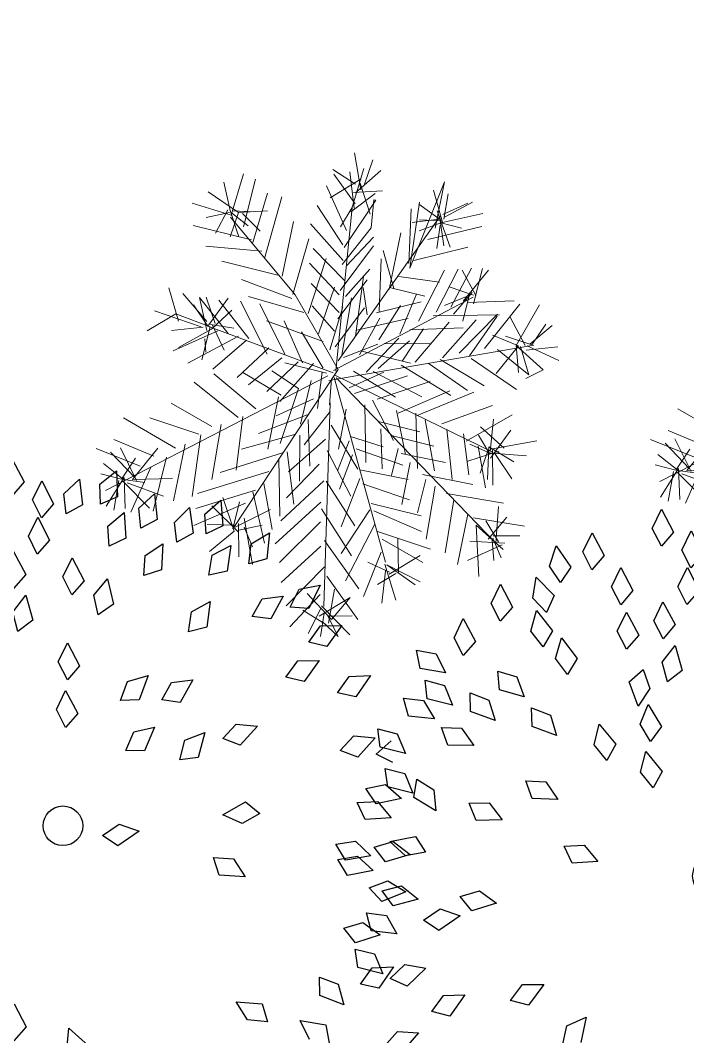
# Model space of a CAD drawing. Header units: millimetres. Extents: x -176651 to 388869, y -469666 to 486614.
# Drawn here: x 252272 to 256196, y 160036 to 166009 of the extents above; entities that cross this region are included whole.
import ezdxf

# ---------------------------------------------------------------- set-up
doc = ezdxf.new("R2010")
doc.units = ezdxf.units.MM
doc.layers.add('A- FURNITURE', color=252, linetype='Continuous', lineweight=0)
doc.layers.add('L-TREEEES', color=8, linetype='Continuous', lineweight=25)
doc.layers.add('ad-Road', color=8, linetype='Continuous')
doc.layers.add('ad-Road Hatch', color=8, linetype='Continuous')

# ---------------------------------------------------------------- blocks, each defined once
blk = doc.blocks.new('A$C4fb60e89')
at = {"layer": 'ad-Road Hatch', "ltscale": 5, "transparency": 33554687}
h = blk.add_hatch(dxfattribs=at)
h.set_pattern_fill('AR-HBONE', color=256, scale=15)
h.set_pattern_definition([(45, (-193247.7, -428758.8), (0, 2155.2615), [4572, -1524]), (135, (-192170.1, -427681.1), (2e-13, 2155.2615), [4572, -1524])])
h.paths.add_polyline_path([(175594.5, -250241), (169177.9, -249341.1), (167473.5, -249057.1), (167473.5, -138693.9), (101313.5, -138693.9), (101313.5, -199953.9), (101307.7, -237994.6), (101040.4, -268291), (101007.7, -280967.7), (101066.4, -293683.6), (101242.5, -311127.2), (100909.9, -319343.6), (100949.1, -333937.5), (100668.7, -366959.6), (100727.3, -390982.9), (100668.7, -404585.6), (100538.2, -420418.5), (100466.5, -428758.8), (92426.2, -427265.5), (92163.5, -427209.5), (92163.5, -321453.9), (24803.5, -321453.9), (24803.5, -412960.5), (15653.5, -411028.6), (15653.5, -321452.2), (-19535.1, -321452.2), (-34427.5, -319476.7), (-65207.4, -315394.6), (-171770.1, -301268.1), (-185853.9, -298333.1), (-193247.7, -296831.5), (-193244, -292907.6), (-191913.8, -285219.4), (-191838.8, -284678.8), (-183397.4, -286393.2), (-169722.9, -289242.8), (-53141.2, -304697.5), (-18730.1, -309262.2), (15653.3, -309262.2), (15653.5, 703.4), (24803.5, 1114.6), (24803.5, -129543.9), (92163.5, -129543.9), (92163.5, 15133.3), (101313.5, 17712.8), (101313.5, -129543.9), (167473.5, -129543.9), (167473.5, 35551.6), (175738, 37855), (175848.8, 28595.3), (175835.8, 25947.4), (175777.1, 14040.5), (175855.3, 2315.8), (175659.7, -18036.1), (175731.4, -34038.6), (175718.4, -46839.2), (175672.7, -63402.4), (175816.2, -82071.9), (175542.3, -106356), (175490.2, -124640.8), (175574.9, -145018.8), (175731.4, -168892), (175796.6, -181268.8), (175796.6, -192667.4), (175744.5, -208200.3), (175829.2, -223276.8), (175887.9, -234871.1)])
h.paths.add_polyline_path([(24803.5, -309263.9), (92163.5, -309263.9), (92163.5, -138693.9), (24803.5, -138693.9)], flags=16)
blk = doc.blocks.new('EHTYH')
at = {"layer": 'L-TREEEES', "color": 104, "ltscale": 1.622888}
for p, q in [((212982.936, 1928353.847, 129.914), (212983.076, 1928354.055, 129.914)), ((212983.076, 1928354.055, 129.914), (212983.178, 1928353.768, 129.914)), ((212983.359, 1928353.904, 129.914), (212983.523, 1928354.093, 129.914)), ((212983.523, 1928354.093, 129.914), (212983.589, 1928353.796, 129.914)), ((212983.013, 1928353.624, 129.914), (212982.936, 1928353.847, 129.914)), ((212983.407, 1928353.674, 129.914), (212983.359, 1928353.904, 129.914)), ((212982.752, 1928353.763, 129.914), (212982.9, 1928353.496, 129.914)), ((212983.178, 1928353.768, 129.914), (212983.013, 1928353.624, 129.914)), ((212983.589, 1928353.796, 129.914), (212983.407, 1928353.674, 129.914)), ((212983.579, 1928353.419, 129.914), (212983.743, 1928353.608, 129.914)), ((212983.743, 1928353.608, 129.914), (212983.809, 1928353.31, 129.914)), ((212982.9, 1928353.496, 129.914), (212982.762, 1928353.327, 129.914)), ((212983.627, 1928353.188, 129.914), (212983.579, 1928353.419, 129.914)), ((212983.809, 1928353.31, 129.914), (212983.627, 1928353.188, 129.914)), ((212982.722, 1928352.78, 129.914), (212982.853, 1928352.994, 129.914)), ((212982.853, 1928352.994, 129.914), (212982.968, 1928352.711, 129.914)), ((212983.506, 1928352.897, 129.914), (212983.671, 1928353.086, 129.914)), ((212983.671, 1928353.086, 129.914), (212983.737, 1928352.788, 129.914)), ((212983.555, 1928352.666, 129.914), (212983.506, 1928352.897, 129.914)), ((212982.809, 1928352.561, 129.914), (212982.722, 1928352.78, 129.914)), ((212983.737, 1928352.788, 129.914), (212983.555, 1928352.666, 129.914)), ((212982.968, 1928352.711, 129.914), (212982.809, 1928352.561, 129.914)), ((212983.487, 1928352.287, 129.914), (212983.683, 1928352.383, 129.914)), ((212983.683, 1928352.383, 129.914), (212983.7, 1928352.148, 129.914)), ((212983.512, 1928351.983, 129.914), (212983.487, 1928352.287, 129.914)), ((212983.7, 1928352.148, 129.914), (212983.512, 1928351.983, 129.914)), ((212982.893, 1928351.679, 129.914), (212983.013, 1928351.899, 129.914)), ((212983.013, 1928351.899, 129.914), (212983.142, 1928351.623, 129.914)), ((212983.48, 1928351.774, 129.914), (212983.632, 1928351.973, 129.914)), ((212983.632, 1928351.973, 129.914), (212983.716, 1928351.68, 129.914)), ((212982.991, 1928351.464, 129.914), (212982.893, 1928351.679, 129.914)), ((212983.543, 1928351.547, 129.914), (212983.48, 1928351.774, 129.914)), ((212983.716, 1928351.68, 129.914), (212983.543, 1928351.547, 129.914)), ((212983.142, 1928351.623, 129.914), (212982.991, 1928351.464, 129.914)), ((212982.241, 1928350.623, 129.914), (212982.471, 1928350.573, 129.914)), ((212982.278, 1928350.407, 129.914), (212982.241, 1928350.623, 129.914)), ((212982.471, 1928350.573, 129.914), (212982.577, 1928350.346, 129.914)), ((212982.577, 1928350.346, 129.914), (212982.278, 1928350.407, 129.914))]:
    blk.add_line(p, q, dxfattribs=at)
at = {"layer": 'L-TREEEES', "color": 96, "ltscale": 1.622888}
for p, q in [((212984.22, 1928353.956, 129.914), (212984.385, 1928354.145, 129.914)), ((212984.385, 1928354.145, 129.914), (212984.451, 1928353.848, 129.914)), ((212984.269, 1928353.726, 129.914), (212984.22, 1928353.956, 129.914)), ((212984.451, 1928353.848, 129.914), (212984.269, 1928353.726, 129.914)), ((212984.489, 1928353.62, 129.914), (212984.655, 1928353.808, 129.914)), ((212984.655, 1928353.808, 129.914), (212984.719, 1928353.51, 129.914)), ((212984.865, 1928353.591, 129.914), (212985.086, 1928353.709, 129.914)), ((212985.086, 1928353.709, 129.914), (212985.042, 1928353.407, 129.914)), ((212985.303, 1928353.591, 129.914), (212985.532, 1928353.691, 129.914)), ((212985.532, 1928353.691, 129.914), (212985.464, 1928353.393, 129.914)), ((212984.536, 1928353.389, 129.914), (212984.489, 1928353.62, 129.914)), ((212984.829, 1928353.358, 129.914), (212984.865, 1928353.591, 129.914)), ((212985.248, 1928353.361, 129.914), (212985.303, 1928353.591, 129.914)), ((212984.719, 1928353.51, 129.914), (212984.536, 1928353.389, 129.914)), ((212984.332, 1928353.219, 129.914), (212984.498, 1928353.406, 129.914)), ((212984.498, 1928353.406, 129.914), (212984.561, 1928353.108, 129.914)), ((212985.042, 1928353.407, 129.914), (212984.829, 1928353.358, 129.914)), ((212985.464, 1928353.393, 129.914), (212985.248, 1928353.361, 129.914)), ((212984.378, 1928352.988, 129.914), (212984.332, 1928353.219, 129.914)), ((212985.673, 1928353.198, 129.914), (212985.896, 1928353.312, 129.914)), ((212985.896, 1928353.312, 129.914), (212985.846, 1928353.012, 129.914)), ((212983.952, 1928352.902, 129.914), (212984.115, 1928353.092, 129.914)), ((212984.115, 1928353.092, 129.914), (212984.184, 1928352.795, 129.914)), ((212984.561, 1928353.108, 129.914), (212984.378, 1928352.988, 129.914)), ((212985.266, 1928353.088, 129.914), (212985.493, 1928353.194, 129.914)), ((212985.493, 1928353.194, 129.914), (212985.432, 1928352.895, 129.914)), ((212985.632, 1928352.966, 129.914), (212985.673, 1928353.198, 129.914)), ((212985.217, 1928352.858, 129.914), (212985.266, 1928353.088, 129.914)), ((212985.846, 1928353.012, 129.914), (212985.632, 1928352.966, 129.914)), ((212986.031, 1928352.926, 129.914), (212986.25, 1928353.048, 129.914)), ((212984.003, 1928352.672, 129.914), (212983.952, 1928352.902, 129.914)), ((212985.432, 1928352.895, 129.914), (212985.217, 1928352.858, 129.914)), ((212985.998, 1928352.693, 129.914), (212986.031, 1928352.926, 129.914)), ((212984.184, 1928352.795, 129.914), (212984.003, 1928352.672, 129.914)), ((212984.597, 1928352.652, 129.914), (212984.762, 1928352.841, 129.914)), ((212984.762, 1928352.841, 129.914), (212984.828, 1928352.543, 129.914)), ((212986.21, 1928352.745, 129.914), (212985.998, 1928352.693, 129.914)), ((212984.646, 1928352.421, 129.914), (212984.597, 1928352.652, 129.914)), ((212985.521, 1928352.416, 129.914), (212985.597, 1928352.639, 129.914)), ((212985.597, 1928352.639, 129.914), (212985.835, 1928352.717, 129.914)), ((212985.835, 1928352.717, 129.914), (212985.739, 1928352.427, 129.914)), ((212983.92, 1928352.407, 129.914), (212984.12, 1928352.557, 129.914)), ((212984.12, 1928352.557, 129.914), (212984.122, 1928352.252, 129.914)), ((212984.828, 1928352.543, 129.914), (212984.646, 1928352.421, 129.914)), ((212983.919, 1928352.171, 129.914), (212983.92, 1928352.407, 129.914)), ((212984.891, 1928352.349, 129.914), (212985.097, 1928352.491, 129.914)), ((212985.097, 1928352.491, 129.914), (212985.087, 1928352.186, 129.914)), ((212985.739, 1928352.427, 129.914), (212985.521, 1928352.416, 129.914)), ((212984.122, 1928352.252, 129.914), (212983.919, 1928352.171, 129.914)), ((212984.881, 1928352.113, 129.914), (212984.891, 1928352.349, 129.914)), ((212985.087, 1928352.186, 129.914), (212984.881, 1928352.113, 129.914)), ((212985.949, 1928351.858, 129.914), (212986.192, 1928351.917, 129.914)), ((212984.284, 1928351.702, 129.914), (212984.448, 1928351.891, 129.914)), ((212984.448, 1928351.891, 129.914), (212984.514, 1928351.593, 129.914)), ((212985.856, 1928351.641, 129.914), (212985.949, 1928351.858, 129.914)), ((212984.333, 1928351.471, 129.914), (212984.284, 1928351.702, 129.914)), ((212984.514, 1928351.593, 129.914), (212984.333, 1928351.471, 129.914)), ((212986.075, 1928351.636, 129.914), (212985.856, 1928351.641, 129.914)), ((212983.336, 1928351.229, 129.914), (212983.458, 1928351.447, 129.914)), ((212983.458, 1928351.447, 129.914), (212983.584, 1928351.169, 129.914)), ((212984.115, 1928351.166, 129.914), (212984.279, 1928351.354, 129.914)), ((212984.279, 1928351.354, 129.914), (212984.345, 1928351.057, 129.914)), ((212983.431, 1928351.013, 129.914), (212983.336, 1928351.229, 129.914)), ((212984.872, 1928351.073, 129.914), (212985.01, 1928351.264, 129.914)), ((212985.01, 1928351.264, 129.914), (212985.26, 1928351.27, 129.914)), ((212985.26, 1928351.27, 129.914), (212985.084, 1928351.021, 129.914)), ((212983.584, 1928351.169, 129.914), (212983.431, 1928351.013, 129.914)), ((212984.164, 1928350.935, 129.914), (212984.115, 1928351.166, 129.914)), ((212985.084, 1928351.021, 129.914), (212984.872, 1928351.073, 129.914)), ((212985.34, 1928350.951, 129.914), (212985.507, 1928351.118, 129.914)), ((212985.507, 1928351.118, 129.914), (212985.755, 1928351.084, 129.914)), ((212985.755, 1928351.084, 129.914), (212985.542, 1928350.866, 129.914)), ((212984.345, 1928351.057, 129.914), (212984.164, 1928350.935, 129.914)), ((212985.542, 1928350.866, 129.914), (212985.34, 1928350.951, 129.914)), ((212984.778, 1928350.49, 129.914), (212984.926, 1928350.674, 129.914)), ((212984.926, 1928350.674, 129.914), (212985.176, 1928350.666, 129.914)), ((212985.176, 1928350.666, 129.914), (212984.988, 1928350.427, 129.914)), ((212984.988, 1928350.427, 129.914), (212984.778, 1928350.49, 129.914)), ((212985.36, 1928350.218, 129.914), (212985.479, 1928350.422, 129.914)), ((212985.479, 1928350.422, 129.914), (212985.728, 1928350.451, 129.914)), ((212985.728, 1928350.451, 129.914), (212985.577, 1928350.186, 129.914)), ((212984.25, 1928349.598, 129.914), (212984.474, 1928349.673, 129.914)), ((212984.474, 1928349.673, 129.914), (212984.681, 1928349.532, 129.914)), ((212984.392, 1928349.432, 129.914), (212984.25, 1928349.598, 129.914)), ((212984.681, 1928349.532, 129.914), (212984.392, 1928349.432, 129.914)), ((212985.68, 1928349.46, 129.914), (212985.975, 1928349.536, 129.914)), ((212985.975, 1928349.536, 129.914), (212986.103, 1928349.359, 129.914)), ((212985.874, 1928349.303, 129.914), (212985.68, 1928349.46, 129.914)), ((212986.103, 1928349.359, 129.914), (212985.874, 1928349.303, 129.914)), ((212985.453, 1928348.786, 129.914), (212985.443, 1928349.005, 129.914)), ((212985.443, 1928349.005, 129.914), (212985.665, 1928348.927, 129.914)), ((212985.665, 1928348.927, 129.914), (212985.742, 1928348.689, 129.914)), ((212985.742, 1928348.689, 129.914), (212985.453, 1928348.786, 129.914)), ((212981.606, 1928348.369, 129.914), (212981.717, 1928348.577, 129.914)), ((212981.717, 1928348.577, 129.914), (212981.965, 1928348.617, 129.914)), ((212981.965, 1928348.617, 129.914), (212981.824, 1928348.346, 129.914)), ((212982.729, 1928347.96, 129.914), (212982.795, 1928347.662, 129.914)), ((212982.795, 1928347.662, 129.914), (212982.613, 1928347.54, 129.914)), ((212983.186, 1928347.281, 129.914), (212983.273, 1928347.515, 129.914)), ((212983.273, 1928347.515, 129.914), (212983.439, 1928347.259, 129.914))]:
    blk.add_line(p, q, dxfattribs=at)
at = {"layer": 'L-TREEEES', "color": 70, "ltscale": 1.622888}
for p, q in [((212982.161, 1928353.603, 129.914), (212982.325, 1928353.792, 129.914)), ((212982.325, 1928353.792, 129.914), (212982.391, 1928353.494, 129.914)), ((212982.649, 1928353.534, 129.914), (212982.752, 1928353.763, 129.914)), ((212982.209, 1928353.372, 129.914), (212982.161, 1928353.603, 129.914)), ((212981.634, 1928353.328, 129.914), (212981.798, 1928353.517, 129.914)), ((212981.798, 1928353.517, 129.914), (212981.864, 1928353.219, 129.914)), ((212982.391, 1928353.494, 129.914), (212982.209, 1928353.372, 129.914)), ((212982.762, 1928353.327, 129.914), (212982.649, 1928353.534, 129.914)), ((212981.683, 1928353.097, 129.914), (212981.634, 1928353.328, 129.914)), ((212982.525, 1928353.167, 129.914), (212982.652, 1928353.382, 129.914)), ((212982.652, 1928353.382, 129.914), (212982.771, 1928353.102, 129.914)), ((212981.154, 1928353.083, 129.914), (212981.168, 1928353.301, 129.914)), ((212981.168, 1928353.301, 129.914), (212981.38, 1928353.199, 129.914)), ((212981.864, 1928353.219, 129.914), (212981.683, 1928353.097, 129.914)), ((212981.38, 1928353.199, 129.914), (212981.43, 1928352.954, 129.914)), ((212982.615, 1928352.949, 129.914), (212982.525, 1928353.167, 129.914)), ((212982.771, 1928353.102, 129.914), (212982.615, 1928352.949, 129.914)), ((212981.43, 1928352.954, 129.914), (212981.154, 1928353.083, 129.914)), ((212981.142, 1928352.719, 129.914), (212981.174, 1928352.935, 129.914)), ((212981.174, 1928352.935, 129.914), (212981.377, 1928352.817, 129.914)), ((212980.875, 1928352.798, 129.914), (212981.094, 1928352.71, 129.914)), ((212980.876, 1928352.579, 129.914), (212980.875, 1928352.798, 129.914)), ((212981.377, 1928352.817, 129.914), (212981.407, 1928352.568, 129.914)), ((212981.988, 1928352.598, 129.914), (212982.026, 1928352.814, 129.914)), ((212982.026, 1928352.814, 129.914), (212982.226, 1928352.689, 129.914)), ((212981.094, 1928352.71, 129.914), (212981.161, 1928352.469, 129.914)), ((212981.407, 1928352.568, 129.914), (212981.142, 1928352.719, 129.914)), ((212981.594, 1928352.439, 129.914), (212981.647, 1928352.651, 129.914)), ((212981.647, 1928352.651, 129.914), (212981.838, 1928352.513, 129.914)), ((212982.226, 1928352.689, 129.914), (212982.248, 1928352.439, 129.914)), ((212980.459, 1928352.312, 129.914), (212980.487, 1928352.529, 129.914)), ((212980.487, 1928352.529, 129.914), (212980.693, 1928352.413, 129.914)), ((212981.161, 1928352.469, 129.914), (212980.876, 1928352.579, 129.914)), ((212981.838, 1928352.513, 129.914), (212981.844, 1928352.263, 129.914)), ((212982.248, 1928352.439, 129.914), (212981.988, 1928352.598, 129.914)), ((212980.693, 1928352.413, 129.914), (212980.726, 1928352.165, 129.914)), ((212981.844, 1928352.263, 129.914), (212981.594, 1928352.439, 129.914)), ((212980.726, 1928352.165, 129.914), (212980.459, 1928352.312, 129.914)), ((212981.214, 1928352.347, 129.914), (212981.44, 1928352.279, 129.914)), ((212981.234, 1928352.129, 129.914), (212981.214, 1928352.347, 129.914)), ((212981.44, 1928352.279, 129.914), (212981.527, 1928352.044, 129.914)), ((212982.245, 1928352.079, 129.914), (212982.298, 1928352.292, 129.914)), ((212982.298, 1928352.292, 129.914), (212982.489, 1928352.153, 129.914)), ((212982.489, 1928352.153, 129.914), (212982.493, 1928351.902, 129.914)), ((212980.421, 1928351.84, 129.914), (212980.451, 1928352.057, 129.914)), ((212980.451, 1928352.057, 129.914), (212980.656, 1928351.939, 129.914)), ((212981.527, 1928352.044, 129.914), (212981.234, 1928352.129, 129.914)), ((212982.493, 1928351.902, 129.914), (212982.245, 1928352.079, 129.914)), ((212980.656, 1928351.939, 129.914), (212980.687, 1928351.69, 129.914)), ((212980.687, 1928351.69, 129.914), (212980.421, 1928351.84, 129.914)), ((212980.684, 1928351.641, 129.914), (212980.777, 1928351.839, 129.914)), ((212980.777, 1928351.839, 129.914), (212980.937, 1928351.666, 129.914)), ((212980.028, 1928351.756, 129.914), (212980.259, 1928351.707, 129.914)), ((212980.066, 1928351.54, 129.914), (212980.028, 1928351.756, 129.914)), ((212980.259, 1928351.707, 129.914), (212980.365, 1928351.48, 129.914)), ((212980.937, 1928351.666, 129.914), (212980.893, 1928351.42, 129.914)), ((212980.365, 1928351.48, 129.914), (212980.066, 1928351.54, 129.914)), ((212980.893, 1928351.42, 129.914), (212980.684, 1928351.641, 129.914)), ((212982.008, 1928351.482, 129.914), (212982.232, 1928351.409, 129.914)), ((212982.023, 1928351.264, 129.914), (212982.008, 1928351.482, 129.914)), ((212979.655, 1928351.35, 129.914), (212979.89, 1928351.325, 129.914)), ((212979.715, 1928351.14, 129.914), (212979.655, 1928351.35, 129.914)), ((212979.89, 1928351.325, 129.914), (212980.018, 1928351.11, 129.914)), ((212981.295, 1928351.405, 129.914), (212981.523, 1928351.345, 129.914)), ((212981.323, 1928351.188, 129.914), (212981.295, 1928351.405, 129.914)), ((212981.523, 1928351.345, 129.914), (212981.619, 1928351.114, 129.914)), ((212982.232, 1928351.409, 129.914), (212982.313, 1928351.172, 129.914)), ((212980.412, 1928351.002, 129.914), (212980.278, 1928351.214, 129.914)), ((212980.278, 1928351.214, 129.914), (212980.582, 1928351.192, 129.914)), ((212980.582, 1928351.192, 129.914), (212980.647, 1928350.983, 129.914)), ((212981.619, 1928351.114, 129.914), (212981.323, 1928351.188, 129.914)), ((212982.313, 1928351.172, 129.914), (212982.023, 1928351.264, 129.914)), ((212980.018, 1928351.11, 129.914), (212979.715, 1928351.14, 129.914)), ((212980.647, 1928350.983, 129.914), (212980.412, 1928351.002, 129.914)), ((212979.9, 1928350.752, 129.914), (212980.135, 1928350.776, 129.914)), ((212980.003, 1928350.559, 129.914), (212979.9, 1928350.752, 129.914)), ((212980.135, 1928350.776, 129.914), (212980.305, 1928350.593, 129.914)), ((212980.305, 1928350.593, 129.914), (212980.003, 1928350.559, 129.914)), ((212979.487, 1928350.372, 129.914), (212979.723, 1928350.38, 129.914)), ((212979.576, 1928350.172, 129.914), (212979.487, 1928350.372, 129.914)), ((212979.723, 1928350.38, 129.914), (212979.88, 1928350.185, 129.914)), ((212980.906, 1928350.375, 129.914), (212981.142, 1928350.38, 129.914)), ((212980.993, 1928350.174, 129.914), (212980.906, 1928350.375, 129.914)), ((212981.142, 1928350.38, 129.914), (212981.298, 1928350.184, 129.914)), ((212980.415, 1928350.22, 129.914), (212980.639, 1928350.295, 129.914)), ((212980.639, 1928350.295, 129.914), (212980.846, 1928350.155, 129.914)), ((212979.88, 1928350.185, 129.914), (212979.576, 1928350.172, 129.914)), ((212980.558, 1928350.054, 129.914), (212980.415, 1928350.22, 129.914)), ((212980.846, 1928350.155, 129.914), (212980.558, 1928350.054, 129.914)), ((212981.298, 1928350.184, 129.914), (212980.993, 1928350.174, 129.914)), ((212979.506, 1928349.686, 129.914), (212979.686, 1928349.838, 129.914)), ((212979.686, 1928349.838, 129.914), (212979.931, 1928349.783, 129.914)), ((212979.931, 1928349.783, 129.914), (212979.7, 1928349.584, 129.914)), ((212979.86, 1928349.659, 129.914), (212980.068, 1928349.772, 129.914)), ((212980.068, 1928349.772, 129.914), (212980.295, 1928349.668, 129.914)), ((212979.7, 1928349.584, 129.914), (212979.506, 1928349.686, 129.914)), ((212980.029, 1928349.52, 129.914), (212979.86, 1928349.659, 129.914)), ((212980.295, 1928349.668, 129.914), (212980.029, 1928349.52, 129.914)), ((212980.228, 1928349.156, 129.914), (212980.411, 1928349.304, 129.914)), ((212980.411, 1928349.304, 129.914), (212980.654, 1928349.244, 129.914)), ((212980.419, 1928349.05, 129.914), (212980.228, 1928349.156, 129.914)), ((212980.654, 1928349.244, 129.914), (212980.419, 1928349.05, 129.914)), ((212981.157, 1928349.039, 129.914), (212981.343, 1928349.184, 129.914)), ((212981.343, 1928349.184, 129.914), (212981.585, 1928349.118, 129.914)), ((212979.58, 1928348.909, 129.914), (212979.777, 1928349.038, 129.914)), ((212979.777, 1928349.038, 129.914), (212980.013, 1928348.954, 129.914)), ((212981.346, 1928348.929, 129.914), (212981.157, 1928349.039, 129.914)), ((212981.585, 1928349.118, 129.914), (212981.346, 1928348.929, 129.914)), ((212980.013, 1928348.954, 129.914), (212979.759, 1928348.784, 129.914))]:
    blk.add_line(p, q, dxfattribs=at)
at = {"layer": 'L-TREEEES', "color": 98, "ltscale": 1.622888}
for p, q in [((212986.25, 1928353.048, 129.914), (212986.21, 1928352.745, 129.914)), ((212986.403, 1928352.927, 129.914), (212986.629, 1928353.036, 129.914)), ((212986.629, 1928353.036, 129.914), (212986.572, 1928352.736, 129.914)), ((212986.357, 1928352.696, 129.914), (212986.403, 1928352.927, 129.914)), ((212986.572, 1928352.736, 129.914), (212986.357, 1928352.696, 129.914)), ((212986.358, 1928352.436, 129.914), (212986.602, 1928352.491, 129.914)), ((212986.602, 1928352.491, 129.914), (212986.479, 1928352.212, 129.914)), ((212986.836, 1928352.446, 129.914), (212987.078, 1928352.513, 129.914)), ((212987.078, 1928352.513, 129.914), (212986.968, 1928352.228, 129.914)), ((212986.261, 1928352.221, 129.914), (212986.358, 1928352.436, 129.914)), ((212986.75, 1928352.227, 129.914), (212986.836, 1928352.446, 129.914)), ((212986.479, 1928352.212, 129.914), (212986.261, 1928352.221, 129.914)), ((212986.968, 1928352.228, 129.914), (212986.75, 1928352.227, 129.914)), ((212986.192, 1928351.917, 129.914), (212986.075, 1928351.636, 129.914)), ((212986.626, 1928351.62, 129.914), (212986.792, 1928351.787, 129.914)), ((212986.792, 1928351.787, 129.914), (212987.04, 1928351.752, 129.914)), ((212987.085, 1928351.609, 129.914), (212987.242, 1928351.785, 129.914)), ((212987.242, 1928351.785, 129.914), (212987.492, 1928351.765, 129.914)), ((212987.04, 1928351.752, 129.914), (212986.827, 1928351.534, 129.914)), ((212987.492, 1928351.765, 129.914), (212987.291, 1928351.535, 129.914)), ((212986.827, 1928351.534, 129.914), (212986.626, 1928351.62, 129.914)), ((212987.291, 1928351.535, 129.914), (212987.085, 1928351.609, 129.914)), ((212987.189, 1928351.152, 129.914), (212987.371, 1928351.301, 129.914)), ((212987.371, 1928351.301, 129.914), (212987.615, 1928351.241, 129.914)), ((212987.615, 1928351.241, 129.914), (212987.38, 1928351.046, 129.914)), ((212987.38, 1928351.046, 129.914), (212987.189, 1928351.152, 129.914)), ((212986.821, 1928350.827, 129.914), (212987.006, 1928350.974, 129.914)), ((212987.006, 1928350.974, 129.914), (212987.248, 1928350.912, 129.914)), ((212987.012, 1928350.72, 129.914), (212986.821, 1928350.827, 129.914)), ((212987.248, 1928350.912, 129.914), (212987.012, 1928350.72, 129.914)), ((212987.359, 1928350.489, 129.914), (212987.54, 1928350.64, 129.914)), ((212987.54, 1928350.64, 129.914), (212987.784, 1928350.584, 129.914)), ((212987.784, 1928350.584, 129.914), (212987.552, 1928350.386, 129.914)), ((212987.552, 1928350.386, 129.914), (212987.359, 1928350.489, 129.914)), ((212985.913, 1928350.324, 129.914), (212986.113, 1928350.448, 129.914)), ((212986.347, 1928350.358, 129.914), (212986.089, 1928350.195, 129.914)), ((212986.113, 1928350.448, 129.914), (212986.347, 1928350.358, 129.914)), ((212986.089, 1928350.195, 129.914), (212985.913, 1928350.324, 129.914)), ((212985.577, 1928350.186, 129.914), (212985.36, 1928350.218, 129.914)), ((212987.211, 1928349.825, 129.914), (212987.41, 1928349.952, 129.914)), ((212987.645, 1928349.864, 129.914), (212987.389, 1928349.698, 129.914)), ((212987.41, 1928349.952, 129.914), (212987.645, 1928349.864, 129.914)), ((212987.389, 1928349.698, 129.914), (212987.211, 1928349.825, 129.914)), ((212987.605, 1928349.674, 129.914), (212987.817, 1928349.779, 129.914)), ((212987.769, 1928349.528, 129.914), (212987.605, 1928349.674, 129.914)), ((212987.383, 1928349.318, 129.914), (212987.618, 1928349.303, 129.914)), ((212987.452, 1928349.111, 129.914), (212987.383, 1928349.318, 129.914)), ((212987.618, 1928349.303, 129.914), (212987.756, 1928349.094, 129.914)), ((212987.756, 1928349.094, 129.914), (212987.452, 1928349.111, 129.914)), ((212986.846, 1928348.597, 129.914), (212987.08, 1928348.577, 129.914)), ((212986.909, 1928348.388, 129.914), (212986.846, 1928348.597, 129.914)), ((212987.08, 1928348.577, 129.914), (212987.213, 1928348.365, 129.914)), ((212987.296, 1928348.627, 129.914), (212987.532, 1928348.63, 129.914)), ((212987.38, 1928348.425, 129.914), (212987.296, 1928348.627, 129.914)), ((212987.532, 1928348.63, 129.914), (212987.685, 1928348.432, 129.914)), ((212987.685, 1928348.432, 129.914), (212987.38, 1928348.425, 129.914)), ((212987.213, 1928348.365, 129.914), (212986.909, 1928348.388, 129.914)), ((212987.253, 1928348.105, 129.914), (212987.489, 1928348.102, 129.914)), ((212987.332, 1928347.901, 129.914), (212987.253, 1928348.105, 129.914)), ((212987.489, 1928348.102, 129.914), (212987.637, 1928347.9, 129.914)), ((212987.007, 1928347.685, 129.914), (212987.009, 1928347.904, 129.914)), ((212987.009, 1928347.904, 129.914), (212987.227, 1928347.813, 129.914)), ((212987.637, 1928347.9, 129.914), (212987.332, 1928347.901, 129.914)), ((212987.227, 1928347.813, 129.914), (212987.289, 1928347.571, 129.914)), ((212987.289, 1928347.571, 129.914), (212987.007, 1928347.685, 129.914)), ((212986.74, 1928347.313, 129.914), (212986.769, 1928347.529, 129.914)), ((212986.769, 1928347.529, 129.914), (212986.974, 1928347.413, 129.914)), ((212986.974, 1928347.413, 129.914), (212987.006, 1928347.164, 129.914)), ((212985.328, 1928347.058, 129.914), (212985.257, 1928347.298, 129.914)), ((212985.257, 1928347.298, 129.914), (212985.543, 1928347.194, 129.914)), ((212986.222, 1928347.11, 129.914), (212986.276, 1928347.322, 129.914)), ((212986.276, 1928347.322, 129.914), (212986.466, 1928347.182, 129.914)), ((212987.006, 1928347.164, 129.914), (212986.74, 1928347.313, 129.914)), ((212985.543, 1928347.194, 129.914), (212985.549, 1928346.975, 129.914)), ((212986.466, 1928347.182, 129.914), (212986.468, 1928346.931, 129.914)), ((212985.549, 1928346.975, 129.914), (212985.328, 1928347.058, 129.914)), ((212986.468, 1928346.931, 129.914), (212986.222, 1928347.11, 129.914)), ((212985.972, 1928346.644, 129.914), (212985.924, 1928346.89, 129.914)), ((212985.924, 1928346.89, 129.914), (212986.2, 1928346.759, 129.914)), ((212986.2, 1928346.759, 129.914), (212986.184, 1928346.541, 129.914))]:
    blk.add_line(p, q, dxfattribs=at)
at = {"layer": 'L-TREEEES', "color": 96, "ltscale": 1.622888}
blk.add_circle((212983.832, 1928349.828, 129.914), 0.233, dxfattribs=at)
blk = doc.blocks.new('etgetg')
at = {"color": 4, "transparency": 33554546}
for p, q in [((260795.9574, 1945748.6951, 129.9135), (260796.0909, 1945748.9088, 129.9135)), ((260795.9586, 1945748.7232, 129.9135), (260795.9662, 1945748.8919, 129.9135)), ((260795.8635, 1945748.8627, 129.9135), (260796.0026, 1945748.6987, 129.9135)), ((260796.0098, 1945748.6082, 129.9135), (260796.1507, 1945748.8611, 129.9135)), ((260796.7322, 1945748.6378, 129.9135), (260796.7533, 1945748.8566, 129.9135)), ((260795.9574, 1945748.6951, 129.9135), (260795.7546, 1945748.8225, 129.9135)), ((260796.6783, 1945748.567, 129.9135), (260796.6028, 1945748.7676, 129.9135)), ((260796.7115, 1945748.6782, 129.9135), (260796.6041, 1945748.7957, 129.9135)), ((260796.7616, 1945748.6647, 129.9135), (260796.8461, 1945748.7905, 129.9135)), ((260795.9525, 1945748.7122, 129.9135), (260795.8119, 1945748.7185, 129.9135)), ((260795.9476, 1945748.7293, 129.9135), (260795.8411, 1945748.6158, 129.9135)), ((260795.9586, 1945748.7232, 129.9135), (260795.9682, 1945748.5594, 129.9135)), ((260795.9635, 1945748.7061, 129.9135), (260796.0379, 1945748.607, 129.9135)), ((260795.9696, 1945748.7171, 129.9135), (260796.0918, 1945748.6778, 129.9135)), ((260796.039, 1945748.5055, 129.9135), (260796.197, 1945748.7632, 129.9135)), ((260796.0792, 1945748.3967, 129.9135), (260796.2739, 1945748.7203, 129.9135)), ((260796.5441, 1945748.7139, 129.9135), (260796.5877, 1945748.4302, 129.9135)), ((260796.6489, 1945748.5402, 129.9135), (260796.7825, 1945748.7539, 129.9135)), ((260796.6661, 1945748.545, 129.9135), (260796.6981, 1945748.7577, 129.9135)), ((260796.6979, 1945748.6281, 129.9135), (260796.8765, 1945748.7159, 129.9135)), ((260796.0341, 1945748.5226, 129.9135), (260795.7263, 1945748.6942, 129.9135)), ((260796.0026, 1945748.6987, 129.9135), (260795.9181, 1945748.5729, 129.9135)), ((260796.1974, 1945748.1435, 129.9135), (260795.9512, 1945748.6841, 129.9135)), ((260796.0026, 1945748.6987, 129.9135), (260796.17, 1945748.663, 129.9135)), ((260796.0246, 1945748.6864, 129.9135), (260796.0977, 1945748.5592, 129.9135)), ((260796.7518, 1945748.6989, 129.9135), (260796.5464, 1945748.6405, 129.9135)), ((260796.7396, 1945748.6769, 129.9135), (260796.7479, 1945748.485, 129.9135)), ((260796.5448, 1945748.3533, 129.9135), (260796.4608, 1945748.6162, 129.9135)), ((260796.6428, 1945748.5292, 129.9135), (260796.8091, 1945748.595, 129.9135)), ((260796.687, 1945748.6342, 129.9135), (260796.8544, 1945748.5986, 129.9135)), ((260796.0756, 1945748.4419, 129.9135), (260795.7653, 1945748.5572, 129.9135)), ((260796.1523, 1945748.2695, 129.9135), (260796.3006, 1945748.5614, 129.9135)), ((260796.3104, 1945747.6484, 129.9135), (260796.6551, 1945748.5512, 129.9135)), ((260796.5497, 1945748.3362, 129.9135), (260796.8017, 1945748.5558, 129.9135)), ((260796.6551, 1945748.5512, 129.9135), (260796.5608, 1945748.4596, 129.9135)), ((260796.7908, 1945748.562, 129.9135), (260796.7331, 1945748.4068, 129.9135)), ((260796.8017, 1945748.5558, 129.9135), (260796.7908, 1945748.562, 129.9135)), ((260797.2185, 1945748.5541, 129.9135), (260796.8892, 1945748.1182, 129.9135)), ((260797.0948, 1945748.3061, 129.9135), (260797.2185, 1945748.5541, 129.9135)), ((260796.5239, 1945748.2641, 129.9135), (260796.3947, 1945748.5234, 129.9135)), ((260796.8892, 1945748.1182, 129.9135), (260797.0461, 1945748.4773, 129.9135)), ((260797.1254, 1945748.3611, 129.9135), (260797.04, 1945748.4663, 129.9135)), ((260797.1439, 1945748.5236, 129.9135), (260797.1461, 1945748.3207, 129.9135)), ((260797.1584, 1945748.3427, 129.9135), (260797.2209, 1945748.4807, 129.9135)), ((260795.8336, 1945748.4471, 129.9135), (260796.1304, 1945748.2817, 129.9135)), ((260796.1864, 1945748.1497, 129.9135), (260796.3628, 1945748.4403, 129.9135)), ((260796.7331, 1945748.4068, 129.9135), (260796.5117, 1945748.2421, 129.9135)), ((260796.9886, 1945748.4517, 129.9135), (260796.8904, 1945748.1463, 129.9135)), ((260795.4947, 1945748.175, 129.9135), (260795.4925, 1945748.3779, 129.9135)), ((260796.341, 1945747.7033, 129.9135), (260797.1425, 1945748.3659, 129.9135)), ((260796.5017, 1945748.1468, 129.9135), (260796.3713, 1945748.378, 129.9135)), ((260796.5336, 1945748.2299, 129.9135), (260796.7306, 1945748.3506, 129.9135)), ((260797.1474, 1945748.3488, 129.9135), (260796.9738, 1945748.3735, 129.9135)), ((260797.1412, 1945748.3378, 129.9135), (260797.0191, 1945748.3771, 129.9135)), ((260797.1364, 1945748.355, 129.9135), (260797.1178, 1945748.1924, 129.9135)), ((260797.1328, 1945748.4002, 129.9135), (260797.1508, 1945748.174, 129.9135)), ((260797.1596, 1945748.3708, 129.9135), (260797.3185, 1945748.3975, 129.9135)), ((260797.1645, 1945748.3537, 129.9135), (260797.3467, 1945748.3962, 129.9135)), ((260795.6559, 1945748.1284, 129.9135), (260795.5633, 1945748.324, 129.9135)), ((260796.1742, 1945748.1277, 129.9135), (260795.9177, 1945748.3138, 129.9135)), ((260796.2425, 1945748.0176, 129.9135), (260796.4298, 1945748.3021, 129.9135)), ((260796.4479, 1945748.076, 129.9135), (260796.3284, 1945748.301, 129.9135)), ((260796.7171, 1945748.3005, 129.9135), (260796.4601, 1945748.098, 129.9135)), ((260796.7387, 1945748.0291, 129.9135), (260796.8931, 1945748.3321, 129.9135)), ((260797.1351, 1945748.3268, 129.9135), (260796.9994, 1945748.316, 129.9135)), ((260797.129, 1945748.3159, 129.9135), (260797.0726, 1945748.1888, 129.9135)), ((260797.1351, 1945748.3268, 129.9135), (260797.3881, 1945748.3155, 129.9135)), ((260797.1351, 1945748.3268, 129.9135), (260797.245, 1945748.2656, 129.9135)), ((260795.375, 1945748.2705, 129.9135), (260795.6156, 1945748.1076, 129.9135)), ((260795.6547, 1945748.1003, 129.9135), (260795.6047, 1945748.2433, 129.9135)), ((260795.6424, 1945748.0783, 129.9135), (260795.6512, 1945748.275, 129.9135)), ((260795.7585, 1945748.028, 129.9135), (260795.6512, 1945748.275, 129.9135)), ((260795.6547, 1945748.1003, 129.9135), (260795.8125, 1945748.2284, 129.9135)), ((260795.6999, 1945748.1039, 129.9135), (260795.6903, 1945748.2677, 129.9135)), ((260795.7563, 1945748.2309, 129.9135), (260795.8684, 1945747.9667, 129.9135)), ((260796.7668, 1945748.0279, 129.9135), (260796.7659, 1945748.2589, 129.9135)), ((260797.3623, 1945748.2434, 129.9135), (260797.036, 1945748.2524, 129.9135)), ((260795.491, 1945748.2202, 129.9135), (260795.3027, 1945748.1667, 129.9135)), ((260795.6657, 1945748.0941, 129.9135), (260795.491, 1945748.2202, 129.9135)), ((260795.9477, 1945747.8505, 129.9135), (260795.8785, 1945748.1916, 129.9135)), ((260795.9298, 1945748.2062, 129.9135), (260796.2205, 1945748.0298, 129.9135)), ((260796.4209, 1945747.9758, 129.9135), (260796.3062, 1945748.1837, 129.9135)), ((260796.4809, 1945748.0576, 129.9135), (260796.6607, 1945748.1735, 129.9135)), ((260796.7414, 1945748.2149, 129.9135), (260796.6493, 1945747.9205, 129.9135)), ((260795.6266, 1945748.1015, 129.9135), (260795.442, 1945748.1323, 129.9135)), ((260795.6705, 1945748.077, 129.9135), (260795.8149, 1945748.155, 129.9135)), ((260795.9835, 1945748.1475, 129.9135), (260796.0479, 1945747.8235, 129.9135)), ((260796.3275, 1945747.6532, 129.9135), (260796.1974, 1945748.1435, 129.9135)), ((260796.2704, 1945747.8868, 129.9135), (260796.4333, 1945748.1273, 129.9135)), ((260796.4025, 1945747.9428, 129.9135), (260796.63, 1945748.1185, 129.9135)), ((260796.4756, 1945747.8156, 129.9135), (260796.6142, 1945748.1418, 129.9135)), ((260796.9247, 1945748.156, 129.9135), (260797.251, 1945748.147, 129.9135)), ((260795.7035, 1945748.0586, 129.9135), (260795.4199, 1945748.015, 129.9135)), ((260795.4541, 1945748.0247, 129.9135), (260795.6705, 1945748.077, 129.9135)), ((260795.6657, 1945748.0941, 129.9135), (260795.5676, 1945747.9183, 129.9135)), ((260796.2933, 1945747.6435, 129.9135), (260795.6547, 1945748.1003, 129.9135)), ((260795.6718, 1945748.1051, 129.9135), (260795.7988, 1945748.0487, 129.9135)), ((260795.6828, 1945748.099, 129.9135), (260795.7095, 1945747.9401, 129.9135)), ((260796.3657, 1945747.8769, 129.9135), (260796.278, 1945748.0554, 129.9135)), ((260796.576, 1945747.9181, 129.9135), (260796.5946, 1945748.0807, 129.9135)), ((260797.0357, 1945747.9933, 129.9135), (260796.8146, 1945748.0877, 129.9135)), ((260797.0834, 1945748.0531, 129.9135), (260796.8582, 1945747.8041, 129.9135)), ((260795.8134, 1945747.9974, 129.9135), (260795.4833, 1945747.922, 129.9135)), ((260795.6179, 1945748.0343, 129.9135), (260795.6031, 1945747.9561, 129.9135)), ((260795.9956, 1945748.0399, 129.9135), (260796.285, 1945747.8354, 129.9135)), ((260796.1345, 1945747.7464, 129.9135), (260796.0958, 1945748.0129, 129.9135)), ((260796.3106, 1945747.7779, 129.9135), (260796.4502, 1945748.0026, 129.9135)), ((260796.5138, 1945748.0392, 129.9135), (260796.3704, 1945747.7302, 129.9135)), ((260796.7448, 1945748.0401, 129.9135), (260796.9317, 1945747.936, 129.9135)), ((260796.9719, 1945747.8272, 129.9135), (260797.1616, 1945748.0384, 129.9135)), ((260797.0357, 1945747.9933, 129.9135), (260797.0357, 1945747.9933, 129.9135)), ((260797.0623, 1945747.8344, 129.9135), (260797.2398, 1945748.0236, 129.9135)), ((260797.2213, 1945747.8611, 129.9135), (260797.1836, 1945748.0261, 129.9135)), ((260797.1968, 1945747.8171, 129.9135), (260797.3009, 1945748.004, 129.9135)), ((260795.8513, 1945747.9619, 129.9135), (260795.6152, 1945747.8485, 129.9135)), ((260796.3448, 1945747.7877, 129.9135), (260796.5724, 1945747.9634, 129.9135)), ((260796.7322, 1945747.759, 129.9135), (260796.8877, 1945747.9605, 129.9135)), ((260797.2103, 1945747.8672, 129.9135), (260797.0845, 1945747.9517, 129.9135)), ((260797.1418, 1945747.8477, 129.9135), (260797.3339, 1945747.9856, 129.9135)), ((260795.9661, 1945747.8835, 129.9135), (260795.741, 1945747.764, 129.9135)), ((260796.1763, 1945747.9248, 129.9135), (260796.2445, 1945747.6851, 129.9135)), ((260796.4706, 1945747.7032, 129.9135), (260796.642, 1945747.8814, 129.9135)), ((260796.7789, 1945747.9203, 129.9135), (260796.6027, 1945747.7592, 129.9135)), ((260796.6322, 1945747.9156, 129.9135), (260796.9023, 1945747.9091, 129.9135)), ((260797.1993, 1945747.8733, 129.9135), (260797.0294, 1945747.8528, 129.9135)), ((260797.2054, 1945747.8843, 129.9135), (260797.066, 1945747.7891, 129.9135)), ((260797.1883, 1945747.8794, 129.9135), (260797.1087, 1945747.7365, 129.9135)), ((260795.7994, 1945747.5586, 129.9135), (260795.614, 1945747.8204, 129.9135)), ((260796.2994, 1945747.6545, 129.9135), (260797.2042, 1945747.8562, 129.9135)), ((260796.494, 1945747.8486, 129.9135), (260796.8032, 1945747.8347, 129.9135)), ((260796.9486, 1945747.8113, 129.9135), (260797.3274, 1945747.7155, 129.9135)), ((260797.1638, 1945747.8355, 129.9135), (260797.4314, 1945747.7728, 129.9135)), ((260795.6857, 1945747.5355, 129.9135), (260795.4893, 1945747.8035, 129.9135)), ((260795.9644, 1945747.5963, 129.9135), (260795.7814, 1945747.7847, 129.9135)), ((260796.0246, 1945747.8076, 129.9135), (260795.7947, 1945747.7053, 129.9135)), ((260796.1126, 1945747.7586, 129.9135), (260795.8875, 1945747.6392, 129.9135)), ((260796.072, 1945747.6084, 129.9135), (260795.9488, 1945747.7491, 129.9135)), ((260796.2542, 1945747.6509, 129.9135), (260796.0344, 1945747.7734, 129.9135)), ((260796.7027, 1945747.6026, 129.9135), (260796.8728, 1945747.7527, 129.9135)), ((260796.7748, 1945747.5769, 129.9135), (260797.0305, 1945747.7513, 129.9135)), ((260796.7946, 1945747.7675, 129.9135), (260797.1013, 1945747.6974, 129.9135)), ((260795.2822, 1945747.4578, 129.9135), (260795.0345, 1945747.7112, 129.9135)), ((260795.5219, 1945747.526, 129.9135), (260795.3278, 1945747.7206, 129.9135)), ((260796.1956, 1945747.7267, 129.9135), (260795.9461, 1945747.5633, 129.9135)), ((260796.3753, 1945747.7131, 129.9135), (260796.5904, 1945747.7372, 129.9135)), ((260796.4827, 1945747.5956, 129.9135), (260796.72, 1945747.737, 129.9135)), ((260796.4829, 1945747.7251, 129.9135), (260796.7467, 1945747.5781, 129.9135)), ((260796.556, 1945747.5979, 129.9135), (260796.7749, 1945747.7064, 129.9135)), ((260796.6295, 1945747.7298, 129.9135), (260796.891, 1945747.6562, 129.9135)), ((260796.9373, 1945747.5583, 129.9135), (260797.1869, 1945747.7218, 129.9135)), ((260797.0388, 1945747.5594, 129.9135), (260797.3164, 1945747.7216, 129.9135)), ((260797.3103, 1945747.7106, 129.9135), (260797.0937, 1945747.5288, 129.9135)), ((260797.1903, 1945747.547, 129.9135), (260797.4582, 1945747.7434, 129.9135)), ((260797.3748, 1945747.5162, 129.9135), (260797.5694, 1945747.7103, 129.9135)), ((260796.2591, 1945747.6338, 129.9135), (260794.8201, 1945747.3265, 129.9135)), ((260795.1848, 1945747.6706, 129.9135), (260795.4363, 1945747.5016, 129.9135)), ((260795.4832, 1945746.9137, 129.9135), (260796.3275, 1945747.6532, 129.9135)), ((260796.1576, 1945747.6327, 129.9135), (260796.029, 1945747.4018, 129.9135)), ((260796.2322, 1945747.6631, 129.9135), (260796.1501, 1945747.464, 129.9135)), ((260797.3824, 1945747.6848, 129.9135), (260797.4249, 1945747.5027, 129.9135)), ((260795.0548, 1945747.4117, 129.9135), (260794.8314, 1945747.5794, 129.9135)), ((260795.1466, 1945747.447, 129.9135), (260794.9451, 1945747.6025, 129.9135)), ((260795.9473, 1945747.5914, 129.9135), (260795.8052, 1945747.3105, 129.9135)), ((260795.8846, 1945747.3238, 129.9135), (260796.072, 1945747.6084, 129.9135)), ((260796.2749, 1945747.6105, 129.9135), (260796.2234, 1945747.4664, 129.9135)), ((260796.2578, 1945747.6057, 129.9135), (260797.475, 1945747.4892, 129.9135)), ((260796.292, 1945747.6154, 129.9135), (260796.2979, 1945746.4885, 129.9135)), ((260796.2982, 1945747.6264, 129.9135), (260797.0734, 1945746.9494, 129.9135)), ((260796.9541, 1945746.4253, 129.9135), (260796.303, 1945747.6093, 129.9135)), ((260796.4106, 1945747.6213, 129.9135), (260796.6096, 1945747.4096, 129.9135)), ((260796.5218, 1945747.5882, 129.9135), (260796.7598, 1945747.3691, 129.9135)), ((260796.6904, 1945747.5806, 129.9135), (260796.9272, 1945747.3334, 129.9135)), ((260797.3858, 1945747.51, 129.9135), (260797.2552, 1945747.6117, 129.9135)), ((260797.464, 1945747.4953, 129.9135), (260797.3272, 1945747.5859, 129.9135)), ((260797.453, 1945747.5014, 129.9135), (260797.6083, 1945747.5733, 129.9135)), ((260797.464, 1945747.4953, 129.9135), (260797.5754, 1945747.5917, 129.9135)), ((260795.0071, 1945747.3519, 129.9135), (260794.9083, 1945747.5366, 129.9135)), ((260795.012, 1945747.3348, 129.9135), (260794.9707, 1945747.545, 129.9135)), ((260795.5781, 1945747.5234, 129.9135), (260795.4408, 1945747.2254, 129.9135)), ((260795.5936, 1945747.2411, 129.9135), (260795.7138, 1945747.5343, 129.9135)), ((260796.1416, 1945747.5264, 129.9135), (260795.9032, 1945747.4864, 129.9135)), ((260796.3616, 1945747.5334, 129.9135), (260796.5829, 1945747.5686, 129.9135)), ((260796.3823, 1945747.493, 129.9135), (260796.7099, 1945747.5122, 129.9135)), ((260796.8469, 1945747.5511, 129.9135), (260797.0287, 1945747.3345, 129.9135)), ((260796.9202, 1945747.5534, 129.9135), (260797.1301, 1945747.3356, 129.9135)), ((260797.0986, 1945747.5117, 129.9135), (260797.3073, 1945747.2657, 129.9135)), ((260797.217, 1945747.388, 129.9135), (260797.3858, 1945747.51, 129.9135)), ((260797.2624, 1945747.5212, 129.9135), (260797.4002, 1945747.3291, 129.9135)), ((260797.3748, 1945747.5162, 129.9135), (260797.3453, 1945747.3598, 129.9135)), ((260797.3748, 1945747.5162, 129.9135), (260797.4907, 1945747.3363, 129.9135)), ((260794.9399, 1945747.3605, 129.9135), (260794.8496, 1945747.4829, 129.9135)), ((260794.9289, 1945747.3666, 129.9135), (260795.0403, 1945747.4631, 129.9135)), ((260794.99, 1945747.347, 129.9135), (260795.1821, 1945747.4849, 129.9135)), ((260795.3446, 1945747.4663, 129.9135), (260795.1902, 1945747.1634, 129.9135)), ((260795.3026, 1945747.1584, 129.9135), (260795.4473, 1945747.4955, 129.9135)), ((260796.2295, 1945747.4774, 129.9135), (260795.8797, 1945746.3326, 129.9135)), ((260796.2234, 1945747.4664, 129.9135), (260796.2295, 1945747.4774, 129.9135)), ((260797.3968, 1945747.5039, 129.9135), (260797.4002, 1945747.3291, 129.9135)), ((260797.4237, 1945747.4746, 129.9135), (260797.6082, 1945747.4438, 129.9135)), ((260797.4359, 1945747.4965, 129.9135), (260797.5934, 1945747.3655, 129.9135)), ((260794.9289, 1945747.3666, 129.9135), (260794.819, 1945747.4279, 129.9135)), ((260795.1159, 1945747.3921, 129.9135), (260794.9311, 1945747.1637, 129.9135)), ((260795.2186, 1945747.4213, 129.9135), (260795.0594, 1945747.1355, 129.9135)), ((260796.0816, 1945747.4446, 129.9135), (260795.776, 1945747.4132, 129.9135)), ((260796.0803, 1945747.4164, 129.9135), (260796.0176, 1945747.1489, 129.9135)), ((260796.216, 1945747.4273, 129.9135), (260796.0178, 1945747.2784, 129.9135)), ((260796.3113, 1945747.4174, 129.9135), (260796.2059, 1945747.2024, 129.9135)), ((260796.4238, 1945747.4123, 129.9135), (260796.3414, 1945747.0836, 129.9135)), ((260796.4751, 1945747.4269, 129.9135), (260796.531, 1945747.1653, 129.9135)), ((260796.5032, 1945747.4257, 129.9135), (260796.8308, 1945747.4448, 129.9135)), ((260794.946, 1945747.3715, 129.9135), (260794.7992, 1945747.2373, 129.9135)), ((260794.9118, 1945747.3618, 129.9135), (260794.837, 1945747.2018, 129.9135)), ((260794.946, 1945747.3715, 129.9135), (260794.9042, 1945747.1931, 129.9135)), ((260794.9338, 1945747.3495, 129.9135), (260795.0435, 1945747.1587, 129.9135)), ((260795.0559, 1945747.3102, 129.9135), (260794.9399, 1945747.3605, 129.9135)), ((260794.9557, 1945747.3373, 129.9135), (260795.1414, 1945747.205, 129.9135)), ((260794.99, 1945747.347, 129.9135), (260795.2185, 1945747.2917, 129.9135)), ((260795.9873, 1945747.353, 129.9135), (260795.6549, 1945747.351, 129.9135)), ((260796.0093, 1945747.3408, 129.9135), (260795.9357, 1945747.0793, 129.9135)), ((260796.2012, 1945747.3491, 129.9135), (260796.284, 1945747.0581, 129.9135)), ((260796.5948, 1945747.3314, 129.9135), (260796.5773, 1945747.0674, 129.9135)), ((260796.9285, 1945747.3615, 129.9135), (260796.5996, 1945747.3143, 129.9135)), ((260797.4907, 1945747.3363, 129.9135), (260797.377, 1945747.3133, 129.9135)), ((260796.1474, 1945747.2782, 129.9135), (260795.8881, 1945747.149, 129.9135)), ((260796.475, 1945747.2974, 129.9135), (260796.6948, 1945747.1748, 129.9135)), ((260796.6998, 1945747.2873, 129.9135), (260796.6236, 1945746.9696, 129.9135)), ((260796.7047, 1945747.2702, 129.9135), (260797.0617, 1945747.3161, 129.9135)), ((260795.4983, 1945747.251, 129.9135), (260795.8821, 1945747.2676, 129.9135)), ((260795.7704, 1945746.9121, 129.9135), (260795.8528, 1945747.2407, 129.9135)), ((260795.9102, 1945747.2663, 129.9135), (260795.8683, 1945746.9584, 129.9135)), ((260796.1387, 1945747.211, 129.9135), (260796.2043, 1945746.9152, 129.9135)), ((260796.1667, 1945747.0802, 129.9135), (260796.2805, 1945747.2328, 129.9135)), ((260796.2928, 1945747.2548, 129.9135), (260796.4625, 1945747.1458, 129.9135)), ((260796.4233, 1945747.0236, 129.9135), (260796.4786, 1945747.2521, 129.9135)), ((260796.7425, 1945747.2347, 129.9135), (260796.7177, 1945746.9316, 129.9135)), ((260796.8305, 1945747.1857, 129.9135), (260797.1471, 1945747.2109, 129.9135)), ((260795.7769, 1945747.1822, 129.9135), (260795.3369, 1945747.1681, 129.9135)), ((260796.3061, 1945747.1754, 129.9135), (260796.5467, 1945747.0125, 129.9135)), ((260796.5323, 1945747.1934, 129.9135), (260796.7521, 1945747.0709, 129.9135)), ((260795.6717, 1945747.0968, 129.9135), (260795.305, 1945747.085, 129.9135)), ((260795.4881, 1945746.8966, 129.9135), (260795.4749, 1945747.1056, 129.9135)), ((260795.6546, 1945747.0919, 129.9135), (260795.6407, 1945746.7827, 129.9135)), ((260795.7291, 1945747.1224, 129.9135), (260795.7056, 1945746.8474, 129.9135)), ((260796.0739, 1945747.1463, 129.9135), (260795.8366, 1945747.0049, 129.9135)), ((260796.2768, 1945747.1485, 129.9135), (260796.1506, 1945746.9739, 129.9135)), ((260796.466, 1945746.971, 129.9135), (260796.5456, 1945747.1139, 129.9135)), ((260796.8512, 1945747.1453, 129.9135), (260796.8044, 1945746.8545, 129.9135)), ((260796.9391, 1945747.0963, 129.9135), (260796.9058, 1945746.8556, 129.9135)), ((260796.9427, 1945747.0511, 129.9135), (260797.2447, 1945747.1277, 129.9135)), ((260797.1467, 1945746.9518, 129.9135), (260797.0467, 1945747.1084, 129.9135)), ((260797.0624, 1945746.9556, 129.9135), (260797.1323, 1945747.1327, 129.9135)), ((260795.5958, 1945747.0382, 129.9135), (260795.267, 1945746.991, 129.9135)), ((260795.51, 1945746.8843, 129.9135), (260795.4003, 1945747.0751, 129.9135)), ((260795.4832, 1945746.9137, 129.9135), (260795.5628, 1945747.0566, 129.9135)), ((260796.0749, 1945747.0449, 129.9135), (260795.7692, 1945746.884, 129.9135)), ((260796.1797, 1945746.7416, 129.9135), (260796.0859, 1945747.0388, 129.9135)), ((260796.295, 1945747.0519, 129.9135), (260796.5539, 1945746.922, 129.9135)), ((260796.5553, 1945747.0797, 129.9135), (260796.7923, 1945746.962, 129.9135)), ((260797.0563, 1945746.9446, 129.9135), (260797.0222, 1945747.0644, 129.9135)), ((260797.055, 1945746.9165, 129.9135), (260797.2129, 1945747.0446, 129.9135)), ((260795.5064, 1945746.9295, 129.9135), (260795.3452, 1945746.9762, 129.9135)), ((260796.1014, 1945746.7564, 129.9135), (260796.2814, 1945747.0018, 129.9135)), ((260796.4804, 1945746.7901, 129.9135), (260796.5919, 1945747.0161, 129.9135)), ((260796.9586, 1945747.0278, 129.9135), (260797.0673, 1945746.9385, 129.9135)), ((260797.0026, 1945747.0033, 129.9135), (260796.9802, 1945746.7565, 129.9135)), ((260797.0637, 1945746.9837, 129.9135), (260797.0048, 1945746.8004, 129.9135)), ((260797.1821, 1945746.8601, 129.9135), (260797.0637, 1945746.9837, 129.9135)), ((260795.5236, 1945746.9344, 129.9135), (260795.4756, 1945746.745, 129.9135)), ((260795.5003, 1945746.9185, 129.9135), (260795.7277, 1945746.9647, 129.9135)), ((260795.5403, 1945746.6801, 129.9135), (260795.5639, 1945746.9551, 129.9135)), ((260796.0247, 1945746.9288, 129.9135), (260795.7018, 1945746.763, 129.9135)), ((260796.2912, 1945746.9676, 129.9135), (260796.5317, 1945746.8047, 129.9135)), ((260796.6444, 1945746.9292, 129.9135), (260796.9143, 1945746.7932, 129.9135)), ((260797.1125, 1945746.9421, 129.9135), (260796.9206, 1945746.9338, 129.9135)), ((260797.0514, 1945746.9617, 129.9135), (260796.973, 1945746.8469, 129.9135)), ((260797.0795, 1945746.9604, 129.9135), (260797.0255, 1945746.7601, 129.9135)), ((260797.0453, 1945746.9507, 129.9135), (260797.2615, 1945746.8734, 129.9135)), ((260797.0685, 1945746.9666, 129.9135), (260797.3435, 1945746.943, 129.9135)), ((260797.0844, 1945746.9433, 129.9135), (260797.144, 1945746.766, 129.9135)), ((260795.4881, 1945746.8966, 129.9135), (260795.3156, 1945746.8198, 129.9135)), ((260795.5162, 1945746.8953, 129.9135), (260795.6567, 1945746.889, 129.9135)), ((260795.5504, 1945746.905, 129.9135), (260795.5674, 1945746.7803, 129.9135)), ((260796.0173, 1945746.8897, 129.9135), (260796.1159, 1945746.5755, 129.9135)), ((260796.6541, 1945746.895, 129.9135), (260796.5561, 1945746.7191, 129.9135)), ((260795.6967, 1945746.6506, 129.9135), (260795.9915, 1945746.8177, 129.9135)), ((260796.2897, 1945746.8099, 129.9135), (260796.0609, 1945746.6061, 129.9135)), ((260796.3081, 1945746.8429, 129.9135), (260796.5719, 1945746.6959, 129.9135)), ((260796.3117, 1945746.7977, 129.9135), (260796.551, 1945746.6067, 129.9135)), ((260796.5656, 1945746.5553, 129.9135), (260796.6968, 1945746.8424, 129.9135)), ((260796.7822, 1945746.7372, 129.9135), (260796.6511, 1945746.4501, 129.9135)), ((260796.7505, 1945746.7837, 129.9135), (260797.0595, 1945746.6402, 129.9135)), ((260795.9571, 1945746.6784, 129.9135), (260795.6746, 1945746.5333, 129.9135)), ((260795.9865, 1945746.7052, 129.9135), (260796.1071, 1945746.3787, 129.9135)), ((260796.0424, 1945746.4436, 129.9135), (260796.297, 1945746.7195, 129.9135)), ((260796.3006, 1945746.6742, 129.9135), (260796.5741, 1945746.493, 129.9135)), ((260796.5092, 1945746.4283, 129.9135), (260796.3152, 1945746.6229, 129.9135)), ((260796.8395, 1945746.6332, 129.9135), (260796.7035, 1945746.3633, 129.9135)), ((260796.9541, 1945746.4253, 129.9135), (260797.0253, 1945746.6305, 129.9135)), ((260795.6683, 1945746.3927, 129.9135), (260795.946, 1945746.5549, 129.9135)), ((260796.3564, 1945746.4126, 129.9135), (260796.4044, 1945746.602, 129.9135)), ((260796.87, 1945746.5586, 129.9135), (260796.806, 1945746.2629, 129.9135)), ((260796.8664, 1945746.6038, 129.9135), (260797.1424, 1945746.4788, 129.9135)), ((260796.87, 1945746.5586, 129.9135), (260796.9859, 1945746.3788, 129.9135)), ((260796.9163, 1945746.4608, 129.9135), (260797.0558, 1945746.5559, 129.9135)), ((260796.9713, 1945746.4301, 129.9135), (260796.9323, 1945746.5671, 129.9135)), ((260796.0543, 1945746.2065, 129.9135), (260795.9434, 1945746.4987, 129.9135)), ((260796.2894, 1945746.5508, 129.9135), (260796.1217, 1945746.3274, 129.9135)), ((260796.3063, 1945746.4261, 129.9135), (260796.1977, 1945746.5155, 129.9135)), ((260796.2844, 1945746.4384, 129.9135), (260796.2145, 1945746.2612, 129.9135)), ((260796.2917, 1945746.4775, 129.9135), (260796.2988, 1945746.2575, 129.9135)), ((260796.3002, 1945746.4151, 129.9135), (260796.5056, 1945746.4735, 129.9135)), ((260796.3027, 1945746.4714, 129.9135), (260796.4651, 1945746.3232, 129.9135)), ((260796.3027, 1945746.4714, 129.9135), (260796.4309, 1945746.3135, 129.9135)), ((260797.0042, 1945746.4118, 129.9135), (260796.81, 1945746.4768, 129.9135)), ((260796.9383, 1945746.4485, 129.9135), (260796.9161, 1945746.3312, 129.9135)), ((260796.9444, 1945746.4595, 129.9135), (260796.9614, 1945746.3348, 129.9135)), ((260796.9505, 1945746.4705, 129.9135), (260797.1008, 1945746.43, 129.9135)), ((260795.8773, 1945746.4059, 129.9135), (260795.6571, 1945746.2693, 129.9135)), ((260795.904, 1945746.247, 129.9135), (260795.8052, 1945746.4317, 129.9135)), ((260795.8807, 1945746.2311, 129.9135), (260795.9678, 1945746.4131, 129.9135)), ((260796.3393, 1945746.4077, 129.9135), (260796.2195, 1945746.3737, 129.9135)), ((260796.9871, 1945746.4069, 129.9135), (260796.7658, 1945746.3717, 129.9135)), ((260795.8625, 1945746.3277, 129.9135), (260795.7499, 1945746.2032, 129.9135)), ((260795.7562, 1945746.3437, 129.9135), (260795.8636, 1945746.2263, 129.9135)), ((260795.838, 1945746.2837, 129.9135), (260796.0435, 1945746.3421, 129.9135)), ((260795.8687, 1945746.3387, 129.9135), (260795.9833, 1945746.1308, 129.9135)), ((260796.0435, 1945746.3421, 129.9135), (260795.904, 1945746.247, 129.9135)), ((260795.8723, 1945746.2935, 129.9135), (260795.8159, 1945746.1664, 129.9135)), ((260795.8881, 1945746.2702, 129.9135), (260796.0274, 1945746.2358, 129.9135)), ((260795.9161, 1945746.1394, 129.9135), (260795.8881, 1945746.2702, 129.9135)), ((260795.8478, 1945746.2495, 129.9135), (260795.9161, 1945746.1394, 129.9135))]:
    blk.add_line(p, q, dxfattribs=at)
blk = doc.blocks.new('zw$1761')
at = {"color": 6, "xscale": 39.3712485404797, "yscale": 39.3712485404797, "zscale": 39.3712485404797, "rotation": 15.20137085992779}
for p in [(10181879.75, -76616749.73, -5765.27), (10181751.39, -76616751.81, -5765.62)]:
    blk.add_blockref('etgetg', p, dxfattribs=at)
at = {"xscale": 19.68562427023985, "yscale": 19.68562427023985, "zscale": 19.68562427023985, "rotation": 15.20137085992779}
for p in [(5910888.34, -37730338.36, -3821.99), (5911038.7, -37730349.98, -3822.27)]:
    blk.add_blockref('EHTYH', p, dxfattribs=at)

msp = doc.modelspace()

# ---------------------------------------------------------------- block references
at = {"layer": 'ad-Road', "ltscale": 5}
msp.add_blockref('A$C4fb60e89', (191838.8, 428758.8), dxfattribs=at)

# ---------------------------------------------------------------- next in the draw order: block references
at = {"layer": 'A- FURNITURE', "color": 6, "xscale": 25.39807961885639, "yscale": 25.39807961885639, "zscale": 25.39807961885639}
msp.add_blockref('zw$1761', (173126.7, 121263.1), dxfattribs=at)

doc.saveas('drawing.dxf')
